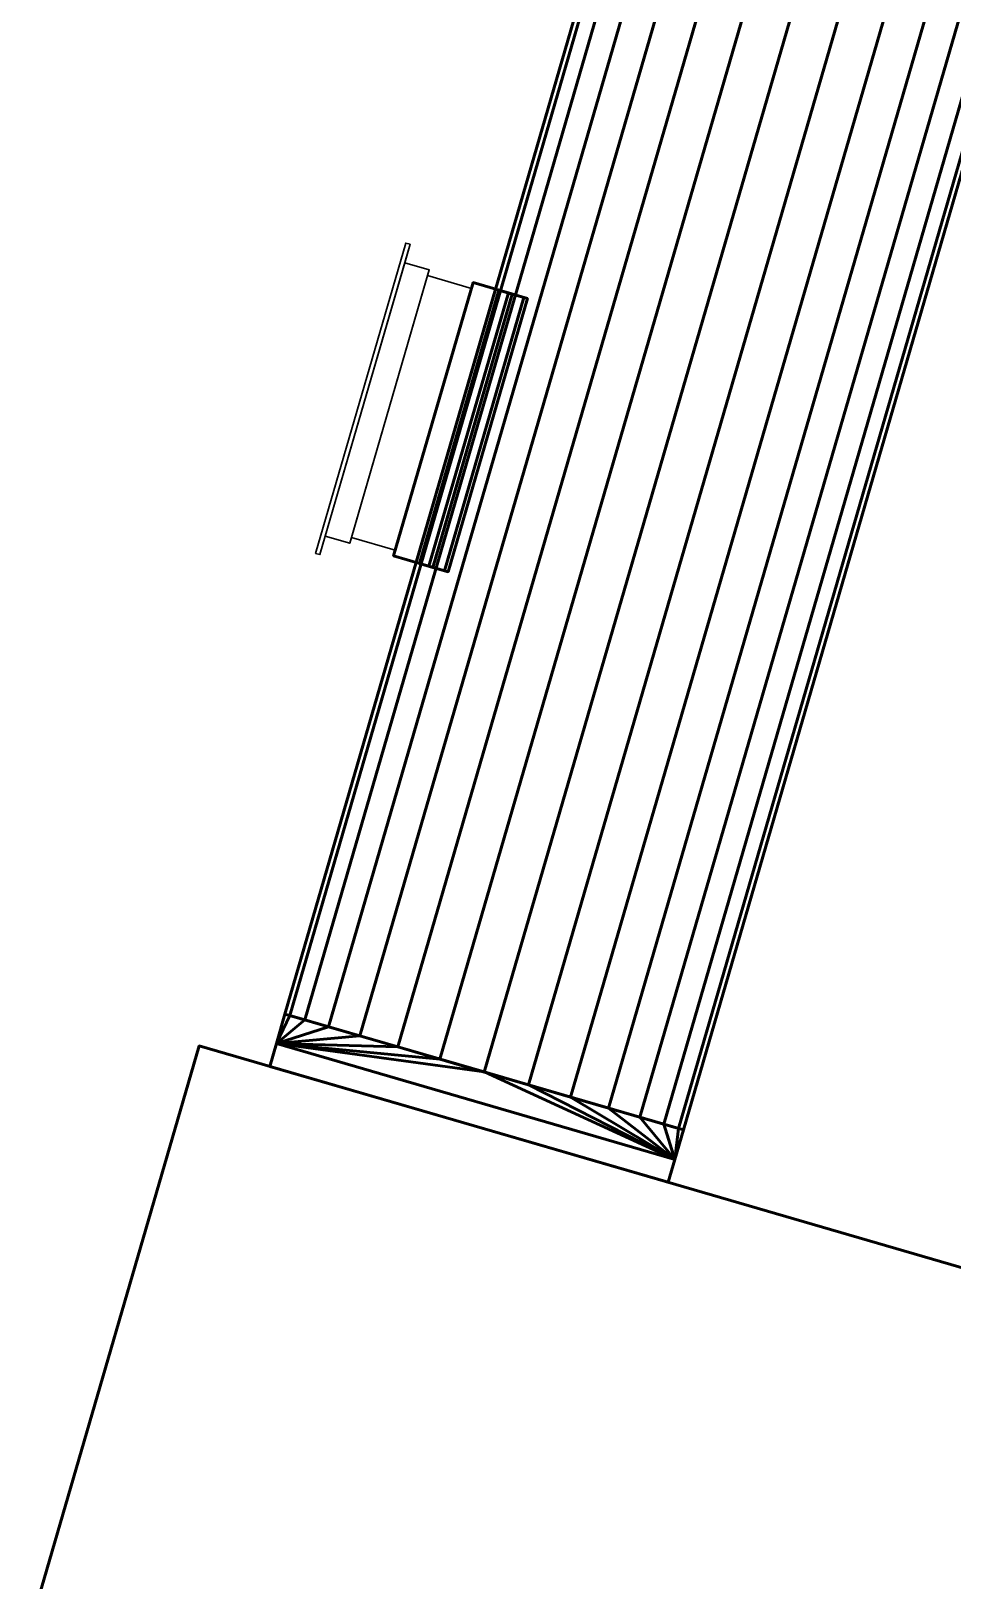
# Model space of a CAD drawing. Header units: inches. Extents: x -1654 to 1344, y -1538 to 36.
# Drawn here: x -1466.5 to -1427.7, y -386.9 to -321.5 of the extents above; entities that cross this region are included whole.
import ezdxf

# ---------------------------------------------------------------- set-up
doc = ezdxf.new("R2010")
doc.units = ezdxf.units.IN
doc.header["$MEASUREMENT"] = 0
doc.linetypes.add('Center', pattern=[1.25, 0.25, -0.1875, 0.625, -0.1875])
for name, color, linetype, lineweight in [('M-EQPT', 2, 'Continuous', 50), ('M-HVAC-CDFF', 3, 'Continuous', 30), ('M-HVAC-CDFF-SA', 3, 'Continuous', 30), ('M-HVAC-DUCT', 1, 'Center', 30), ('M-HVAC-DUCT-SA', 1, 'Continuous', 50)]:
    doc.layers.add(name, color=color, linetype=linetype, lineweight=lineweight)

# ---------------------------------------------------------------- blocks, each defined once
blk = doc.blocks.new('Supply Diffuser - Sidewall - 12 x 8-842531-_3D_')
at = {"layer": 'M-HVAC-CDFF'}
mesh = blk.add_polyface(dxfattribs=at)
corners = [(-5.75, 3, 3.75), (5.75, 3, 3.75), (5.75, 3, -3.75), (-5.75, 3, -3.75)]
mesh.append_faces([[corners[k] for k in face] for face in [(2, 3, 0, 1)]])
mesh = blk.add_polyface(dxfattribs=at)
corners = [(-5.75, 3, 3.75), (-5.75, 3, -3.75), (-5.75, 1.078125, -3.75), (-5.75, 1.078125, 3.75)]
mesh.append_faces([[corners[k] for k in face] for face in [(2, 3, 0, 1)]])
mesh = blk.add_polyface(dxfattribs=at)
corners = [(-5.75, 3, -3.75), (5.75, 3, -3.75), (5.75, 1.078125, -3.75), (-5.75, 1.078125, -3.75)]
mesh.append_faces([[corners[k] for k in face] for face in [(2, 3, 0, 1)]])
mesh = blk.add_polyface(dxfattribs=at)
corners = [(5.75, 3, 3.75), (-5.75, 3, 3.75), (-5.75, 1.078125, 3.75), (5.75, 1.078125, 3.75)]
mesh.append_faces([[corners[k] for k in face] for face in [(2, 3, 0, 1)]])
mesh = blk.add_polyface(dxfattribs=at)
corners = [(5.75, 3, -3.75), (5.75, 3, 3.75), (5.75, 1.078125, 3.75), (5.75, 1.078125, -3.75)]
mesh.append_faces([[corners[k] for k in face] for face in [(2, 3, 0, 1)]])
mesh = blk.add_polyface(dxfattribs=at)
corners = [(-6, 1.078125, 4), (6, 1.078125, 4), (6, 1.078125, -4), (-6, 1.078125, -4), (-5.75, 1.078125, 3.75), (-5.75, 1.078125, -3.75), (5.75, 1.078125, -3.75), (5.75, 1.078125, 3.75)]
mesh.append_faces([[corners[k] for k in face] for face in [(3, 5, 6, 2), (2, 6, 7, 1)]], dxfattribs={"vtx0": -1, "vtx2": -1})
mesh.append_faces([[corners[k] for k in face] for face in [(4, 5, 3, 0), (7, 4, 0, 1)]], dxfattribs={"vtx1": -1, "vtx3": -1})
mesh = blk.add_polyface(dxfattribs=at)
corners = [(-6, 1.078125, 4), (-6, 1.078125, -4), (-6, 0, -4), (-6, 0, 4)]
mesh.append_faces([[corners[k] for k in face] for face in [(2, 3, 0, 1)]])
mesh = blk.add_polyface(dxfattribs=at)
corners = [(-6, 1.078125, -4), (6, 1.078125, -4), (6, 0, -4), (-6, 0, -4)]
mesh.append_faces([[corners[k] for k in face] for face in [(2, 3, 0, 1)]])
mesh = blk.add_polyface(dxfattribs=at)
corners = [(6, 1.078125, 4), (-6, 1.078125, 4), (-6, 0, 4), (6, 0, 4)]
mesh.append_faces([[corners[k] for k in face] for face in [(2, 3, 0, 1)]])
mesh = blk.add_polyface(dxfattribs=at)
corners = [(6, 1.078125, -4), (6, 1.078125, 4), (6, 0, 4), (6, 0, -4)]
mesh.append_faces([[corners[k] for k in face] for face in [(2, 3, 0, 1)]])
mesh = blk.add_polyface(dxfattribs=at)
corners = [(6.8125, 0, 4.8125), (6.8125, 0, -4.8125), (-6.8125, 0, -4.8125), (-6.8125, 0, 4.8125), (-6, 0, 4), (-6, 0, -4), (6, 0, -4), (6, 0, 4)]
mesh.append_faces([[corners[k] for k in face] for face in [(3, 4, 5, 2), (2, 5, 6, 1)]], dxfattribs={"vtx0": -1, "vtx2": -1})
mesh.append_faces([[corners[k] for k in face] for face in [(7, 4, 3, 0), (6, 7, 0, 1)]], dxfattribs={"vtx1": -1, "vtx3": -1})
mesh = blk.add_polyface(dxfattribs=at)
corners = [(-6.8125, -0.1875, 4.8125), (6.8125, -0.1875, 4.8125), (6.8125, 0, 4.8125), (-6.8125, 0, 4.8125)]
mesh.append_faces([[corners[k] for k in face] for face in [(3, 0, 1, 2)]])
mesh = blk.add_polyface(dxfattribs=at)
corners = [(-6.8125, -0.1875, -4.8125), (-6.8125, -0.1875, 4.8125), (-6.8125, 0, 4.8125), (-6.8125, 0, -4.8125)]
mesh.append_faces([[corners[k] for k in face] for face in [(0, 1, 2, 3)]])
mesh = blk.add_polyface(dxfattribs=at)
corners = [(6.8125, -0.1875, -4.8125), (-6.8125, -0.1875, -4.8125), (-6.8125, 0, -4.8125), (6.8125, 0, -4.8125)]
mesh.append_faces([[corners[k] for k in face] for face in [(3, 0, 1, 2)]])
mesh = blk.add_polyface(dxfattribs=at)
corners = [(6.8125, -0.1875, 4.8125), (-6.8125, -0.1875, 4.8125), (-6.8125, -0.1875, -4.8125), (6.8125, -0.1875, -4.8125)]
mesh.append_faces([[corners[k] for k in face] for face in [(3, 0, 1, 2)]])
mesh = blk.add_polyface(dxfattribs=at)
corners = [(6.8125, -0.1875, 4.8125), (6.8125, -0.1875, -4.8125), (6.8125, 0, -4.8125), (6.8125, 0, 4.8125)]
mesh.append_faces([[corners[k] for k in face] for face in [(0, 1, 2, 3)]])
blk = doc.blocks.new('Rectangular Takeoff - Standard-895451-_3D_')
at = {"layer": 'M-HVAC-DUCT', "color": 8, "linetype": 'Continuous', "lineweight": 50}
mesh = blk.add_polyface(dxfattribs=at)
corners = [(-1.391, 6, 4), (-1.391, 6, -4), (-1.391, -6, -4), (-1.391, -6, 4)]
mesh.append_faces([[corners[k] for k in face] for face in [(0, 1, 2, 3)]], dxfattribs={"color": 8})
mesh = blk.add_polyface(dxfattribs=at)
corners = [(-1.391, 6, -4), (-1.391, 6, 4), (1, 6, 4), (1, 6, -4)]
mesh.append_faces([[corners[k] for k in face] for face in [(3, 0, 1, 2)]], dxfattribs={"color": 8})
mesh = blk.add_polyface(dxfattribs=at)
corners = [(-1.391, -6, -4), (-1.391, 6, -4), (1, 6, -4), (1, -6, -4)]
mesh.append_faces([[corners[k] for k in face] for face in [(0, 1, 2, 3)]], dxfattribs={"color": 8})
mesh = blk.add_polyface(dxfattribs=at)
corners = [(1, 6, 4), (-1.391, 6, 4), (-1.391, -6, 4), (1, -6, 4)]
mesh.append_faces([[corners[k] for k in face] for face in [(0, 1, 2, 3)]], dxfattribs={"color": 8})
mesh = blk.add_polyface(dxfattribs=at)
corners = [(1, 6, 4), (1, -6, 4), (1, -6, -4), (1, 6, -4)]
mesh.append_faces([[corners[k] for k in face] for face in [(2, 3, 0, 1)]], dxfattribs={"color": 8})
mesh = blk.add_polyface(dxfattribs=at)
corners = [(-1.391, -6, 4), (-1.391, -6, -4), (1, -6, -4), (1, -6, 4)]
mesh.append_faces([[corners[k] for k in face] for face in [(0, 1, 2, 3)]], dxfattribs={"color": 8})
blk = doc.blocks.new('Heat Pump - Horizontal - Water Source - Heat Pump 5 Ton Horizontal-844844-_3D_')
at = {"layer": 'M-EQPT'}
mesh = blk.add_polyface(dxfattribs=at)
corners = [(-14.998, 13.699, 9.5), (-14.998, 13.699, -9.5), (-32.498, 13.699, -9.5), (-32.498, 13.699, 9.5)]
mesh.append_faces([[corners[k] for k in face] for face in [(3, 0, 1, 2)]])
mesh = blk.add_polyface(dxfattribs=at)
corners = [(-32.498, 13.699, -9.5), (-14.998, 13.699, -9.5), (-14.998, 12.699, -9.5), (-32.498, 12.699, -9.5)]
mesh.append_faces([[corners[k] for k in face] for face in [(0, 1, 2, 3)]])
mesh = blk.add_polyface(dxfattribs=at)
corners = [(-32.498, 13.699, 9.5), (-32.498, 13.699, -9.5), (-32.498, 12.699, -9.5), (-32.498, 12.699, 9.5)]
mesh.append_faces([[corners[k] for k in face] for face in [(3, 0, 1, 2)]])
mesh = blk.add_polyface(dxfattribs=at)
corners = [(-14.998, 13.699, 9.5), (-32.498, 13.699, 9.5), (-32.498, 12.699, 9.5), (-14.998, 12.699, 9.5)]
mesh.append_faces([[corners[k] for k in face] for face in [(0, 1, 2, 3)]])
mesh = blk.add_polyface(dxfattribs=at)
corners = [(-14.998, 13.699, -9.5), (-14.998, 13.699, 9.5), (-14.998, 12.699, 9.5), (-14.998, 12.699, -9.5)]
mesh.append_faces([[corners[k] for k in face] for face in [(3, 0, 1, 2)]])
mesh = blk.add_polyface(dxfattribs=at)
corners = [(35.6, -12.699, 10.65), (35.6, 12.699, 10.65), (-35.6, 12.699, 10.65), (-35.6, -12.699, 10.65)]
mesh.append_faces([[corners[k] for k in face] for face in [(3, 0, 1, 2)]])
mesh = blk.add_polyface(dxfattribs=at)
corners = [(35.6, -12.699, -10.65), (-35.6, -12.699, -10.65), (-35.6, 12.699, -10.65), (35.6, 12.699, -10.65)]
mesh.append_faces([[corners[k] for k in face] for face in [(2, 3, 0, 1)]])
mesh = blk.add_polyface(dxfattribs=at)
corners = [(-35.6, 12.699, 10.65), (35.6, 12.699, 10.65), (35.6, 12.699, -10.65), (-35.6, 12.699, -10.65)]
mesh.append_faces([[corners[k] for k in face] for face in [(0, 1, 2, 3)]])
mesh = blk.add_polyface(dxfattribs=at)
corners = [(-35.6, -12.699, 10.65), (-35.6, 12.699, 10.65), (-35.6, 12.699, -10.65), (-35.6, -12.699, -10.65)]
mesh.append_faces([[corners[k] for k in face] for face in [(0, 1, 2, 3)]])
mesh = blk.add_polyface(dxfattribs=at)
corners = [(-14.998, 12.699, 9.5), (-32.498, 12.699, 9.5), (-32.498, 12.699, -9.5), (-14.998, 12.699, -9.5)]
mesh.append_faces([[corners[k] for k in face] for face in [(2, 3, 0, 1)]])
blk = doc.blocks.new('Rectangular to Round Transition - Angle - 60 Degree-894057-_3D_')
at = {"layer": 'M-HVAC-DUCT', "color": 8, "linetype": 'Continuous', "lineweight": 50}
mesh = blk.add_polyface(dxfattribs=at)
corners = [(0, -8.75, 9.5), (0, 8.75, 9.5), (0, 8.75, -9.5), (0, -8.75, -9.5)]
mesh.append_faces([[corners[k] for k in face] for face in [(0, 1, 2, 3)]], dxfattribs={"color": 8})
mesh = blk.add_polyface(dxfattribs=at)
corners = [(0, -8.75, -9.5), (0, 8.75, -9.5), (1.299, 0, -8.75)]
mesh.append_faces([[corners[k] for k in face] for face in [(0, 1, 2)]], dxfattribs={"color": 8})
mesh = blk.add_polyface(dxfattribs=at)
corners = [(1.299, 8.75), (1.299, 8.531, -1.947), (1.299, 7.883, -3.796), (1.299, 6.841, -5.456), (1.299, 5.456, -6.841), (1.299, 3.796, -7.883), (1.299, 1.947, -8.531), (1.299, 0, -8.75), (0, 8.75, -9.5), (0, 8.75, -9.5), (0, 8.75, -9.5), (0, 8.75, -9.5), (0, 8.75, -9.5), (0, 8.75, -9.5), (0, 8.75, -9.5), (0, 8.75, -9.5), (0, 8.75, -9.5), (0, 8.75, -9.5)]
mesh.append_faces([[corners[k] for k in face] for face in [(7, 9, 6), (10, 5, 6), (11, 4, 5), (12, 3, 4), (2, 3, 14), (15, 1, 2), (16, 0, 1)]], dxfattribs={"color": 8})
mesh = blk.add_polyface(dxfattribs=at)
corners = [(0, 8.75, -9.5), (0, 8.75, 9.5), (1.299, 8.75)]
mesh.append_faces([[corners[k] for k in face] for face in [(0, 1, 2)]], dxfattribs={"color": 8})
mesh = blk.add_polyface(dxfattribs=at)
corners = [(1.299, 0, 8.75), (1.299, 1.947, 8.531), (1.299, 3.796, 7.883), (1.299, 5.456, 6.841), (1.299, 6.841, 5.456), (1.299, 7.883, 3.796), (1.299, 8.531, 1.947), (1.299, 8.75), (0, 8.75, 9.5), (0, 8.75, 9.5), (0, 8.75, 9.5), (0, 8.75, 9.5), (0, 8.75, 9.5), (0, 8.75, 9.5), (0, 8.75, 9.5), (0, 8.75, 9.5), (0, 8.75, 9.5), (0, 8.75, 9.5)]
mesh.append_faces([[corners[k] for k in face] for face in [(7, 9, 6), (10, 5, 6), (11, 4, 5), (12, 3, 4), (2, 3, 14), (15, 1, 2), (16, 0, 1)]], dxfattribs={"color": 8})
mesh = blk.add_polyface(dxfattribs=at)
corners = [(0, 8.75, 9.5), (0, -8.75, 9.5), (1.299, 0, 8.75)]
mesh.append_faces([[corners[k] for k in face] for face in [(0, 1, 2)]], dxfattribs={"color": 8})
mesh = blk.add_polyface(dxfattribs=at)
corners = [(1.299, 0, 8.75), (1.299, -1.947, 8.531), (1.299, -3.796, 7.883), (1.299, -5.456, 6.841), (1.299, -6.841, 5.456), (1.299, -7.883, 3.796), (1.299, -8.531, 1.947), (1.299, -8.75), (1.299, -8.531, -1.947), (1.299, -7.883, -3.796), (1.299, -6.841, -5.456), (1.299, -5.456, -6.841), (1.299, -3.796, -7.883), (1.299, -1.947, -8.531), (1.299, 0, -8.75), (1.299, 1.947, -8.531), (1.299, 3.796, -7.883), (1.299, 5.456, -6.841), (1.299, 6.841, -5.456), (1.299, 7.883, -3.796), (1.299, 8.531, -1.947), (1.299, 8.75), (1.299, 8.531, 1.947), (1.299, 7.883, 3.796), (1.299, 6.841, 5.456), (1.299, 5.456, 6.841), (1.299, 3.796, 7.883), (1.299, 1.947, 8.531)]
mesh.append_faces([[corners[k] for k in face] for face in [(22, 20, 21)]], dxfattribs={"vtx0": -1, "color": 8})
mesh.append_faces([[corners[k] for k in face] for face in [(26, 16, 24, 25), (19, 23, 18), (17, 24, 16)]], dxfattribs={"vtx0": -1, "vtx1": -1, "color": 8})
mesh.append_faces([[corners[k] for k in face] for face in [(11, 2, 3, 10), (4, 8, 9)]], dxfattribs={"vtx0": -1, "vtx2": -1, "color": 8})
mesh.append_faces([[corners[k] for k in face] for face in [(7, 8, 6)]], dxfattribs={"vtx1": -1, "color": 8})
mesh.append_faces([[corners[k] for k in face] for face in [(5, 6, 8, 4)]], dxfattribs={"vtx1": -1, "vtx2": -1, "color": 8})
mesh.append_faces([[corners[k] for k in face] for face in [(26, 27, 14, 16)]], dxfattribs={"vtx1": -1, "vtx2": -1, "vtx3": -1, "color": 8})
mesh.append_faces([[corners[k] for k in face] for face in [(3, 4, 9, 10), (27, 0, 13, 14), (23, 24, 17, 18), (22, 23, 19, 20)]], dxfattribs={"vtx1": -1, "vtx3": -1, "color": 8})
mesh.append_faces([[corners[k] for k in face] for face in [(14, 15, 16)]], dxfattribs={"vtx2": -1, "color": 8})
mesh.append_faces([[corners[k] for k in face] for face in [(0, 1, 2, 13), (11, 12, 13, 2)]], dxfattribs={"vtx2": -1, "vtx3": -1, "color": 8})
mesh = blk.add_polyface(dxfattribs=at)
corners = [(1.299, -8.75), (1.299, -8.531, 1.947), (1.299, -7.883, 3.796), (1.299, -6.841, 5.456), (1.299, -5.456, 6.841), (1.299, -3.796, 7.883), (1.299, -1.947, 8.531), (1.299, 0, 8.75), (0, -8.75, 9.5), (0, -8.75, 9.5), (0, -8.75, 9.5), (0, -8.75, 9.5), (0, -8.75, 9.5), (0, -8.75, 9.5), (0, -8.75, 9.5), (0, -8.75, 9.5), (0, -8.75, 9.5), (0, -8.75, 9.5)]
mesh.append_faces([[corners[k] for k in face] for face in [(7, 9, 6), (10, 5, 6), (11, 4, 5), (12, 3, 4), (2, 3, 14), (15, 1, 2), (16, 0, 1)]], dxfattribs={"color": 8})
mesh = blk.add_polyface(dxfattribs=at)
corners = [(1.299, 0, -8.75), (1.299, -1.947, -8.531), (1.299, -3.796, -7.883), (1.299, -5.456, -6.841), (1.299, -6.841, -5.456), (1.299, -7.883, -3.796), (1.299, -8.531, -1.947), (1.299, -8.75), (0, -8.75, -9.5), (0, -8.75, -9.5), (0, -8.75, -9.5), (0, -8.75, -9.5), (0, -8.75, -9.5), (0, -8.75, -9.5), (0, -8.75, -9.5), (0, -8.75, -9.5), (0, -8.75, -9.5), (0, -8.75, -9.5)]
mesh.append_faces([[corners[k] for k in face] for face in [(7, 9, 6), (10, 5, 6), (11, 4, 5), (12, 3, 4), (2, 3, 14), (15, 1, 2), (16, 0, 1)]], dxfattribs={"color": 8})
mesh = blk.add_polyface(dxfattribs=at)
corners = [(0, -8.75, 9.5), (0, -8.75, -9.5), (1.299, -8.75)]
mesh.append_faces([[corners[k] for k in face] for face in [(0, 1, 2)]], dxfattribs={"color": 8})

msp = doc.modelspace()

# ---------------------------------------------------------------- linework, layer by layer
at = {"layer": 'M-HVAC-DUCT', "color": 5}
msp.add_line((-1396.993, -191.914, 1356), (-1447.437, -365.431, 1356), dxfattribs=at)
msp.add_line((-1396.993, -191.914, 1356), (-1447.437, -365.431, 1356), dxfattribs=at)

# ---------------------------------------------------------------- block references
at = {"layer": 'M-EQPT', "rotation": 343.7901312840834}
msp.add_blockref('Heat Pump - Horizontal - Water Source - Heat Pump 5 Ton Horizontal-844844-_3D_', (-1428.82, -386.462, 1356), dxfattribs=at)
at = {"layer": 'M-HVAC-CDFF-SA', "rotation": 253.7901312840831}
msp.add_blockref('Supply Diffuser - Sidewall - 12 x 8-842531-_3D_', (-1452.465, -337.079, 1355.5), dxfattribs=at)
at = {"layer": 'M-HVAC-DUCT-SA', "color": 8, "extrusion": (0, 0, -1), "rotation": 16.20986871591659}
msp.add_blockref('Rectangular Takeoff - Standard-895451-_3D_', (1448.624, -338.195, -1355.5), dxfattribs=at)
at = {"layer": 'M-HVAC-DUCT-SA', "color": 8, "rotation": 73.79013128408342}
msp.add_blockref('Rectangular to Round Transition - Angle - 60 Degree-894057-_3D_', (-1447.799, -366.678, 1356), dxfattribs=at)

# ---------------------------------------------------------------- meshes
at = {"layer": 'M-HVAC-DUCT-SA', "color": 8}
mesh = msp.add_polyface(dxfattribs=at)
corners = [(-1396.993, -191.914, 1364.75), (-1398.863, -191.37, 1364.531), (-1400.638, -190.854, 1363.883), (-1402.232, -190.391, 1362.841), (-1403.562, -190.004, 1361.456), (-1404.563, -189.713, 1359.796), (-1405.184, -189.532, 1357.947), (-1405.395, -189.471, 1356), (-1455.839, -362.988, 1356), (-1455.628, -363.05, 1357.947), (-1455.007, -363.23, 1359.796), (-1454.006, -363.521, 1361.456), (-1452.675, -363.908, 1362.841), (-1451.082, -364.371, 1363.883), (-1449.306, -364.887, 1364.531), (-1447.437, -365.431, 1364.75)]
mesh.append_faces([[corners[k] for k in face] for face in [(9, 10, 5, 6), (10, 11, 4, 5), (3, 4, 11, 12), (12, 13, 2, 3), (13, 14, 1, 2)]], dxfattribs={"vtx1": -1, "vtx3": -1, "color": 8})
mesh.append_faces([[corners[k] for k in face] for face in [(7, 8, 9, 6)]], dxfattribs={"vtx2": -1, "color": 8})
mesh.append_faces([[corners[k] for k in face] for face in [(14, 15, 0, 1)]], dxfattribs={"vtx3": -1, "color": 8})
mesh = msp.add_polyface(dxfattribs=at)
corners = [(-1405.395, -189.471, 1356), (-1405.184, -189.532, 1354.053), (-1404.563, -189.713, 1352.204), (-1403.562, -190.004, 1350.544), (-1402.232, -190.391, 1349.159), (-1400.638, -190.854, 1348.117), (-1398.863, -191.37, 1347.469), (-1396.993, -191.914, 1347.25), (-1447.437, -365.431, 1347.25), (-1449.306, -364.887, 1347.469), (-1451.082, -364.371, 1348.117), (-1452.675, -363.908, 1349.159), (-1454.006, -363.521, 1350.544), (-1455.007, -363.23, 1352.204), (-1455.628, -363.05, 1354.053), (-1455.839, -362.988, 1356)]
mesh.append_faces([[corners[k] for k in face] for face in [(8, 9, 6, 7)]], dxfattribs={"vtx1": -1, "color": 8})
mesh.append_faces([[corners[k] for k in face] for face in [(9, 10, 5, 6), (10, 11, 4, 5), (3, 4, 11, 12), (12, 13, 2, 3), (13, 14, 1, 2)]], dxfattribs={"vtx1": -1, "vtx3": -1, "color": 8})
mesh.append_faces([[corners[k] for k in face] for face in [(14, 15, 0, 1)]], dxfattribs={"vtx3": -1, "color": 8})
mesh = msp.add_polyface(dxfattribs=at)
corners = [(-1388.591, -194.356, 1356), (-1388.801, -194.295, 1357.947), (-1389.423, -194.114, 1359.796), (-1390.424, -193.823, 1361.456), (-1391.754, -193.437, 1362.841), (-1393.347, -192.974, 1363.883), (-1395.123, -192.457, 1364.531), (-1396.993, -191.914, 1364.75), (-1447.437, -365.431, 1364.75), (-1445.567, -365.975, 1364.531), (-1443.791, -366.491, 1363.883), (-1442.198, -366.954, 1362.841), (-1440.868, -367.341, 1361.456), (-1439.867, -367.632, 1359.796), (-1439.245, -367.812, 1357.947), (-1439.035, -367.874, 1356)]
mesh.append_faces([[corners[k] for k in face] for face in [(8, 9, 6, 7)]], dxfattribs={"vtx1": -1, "color": 8})
mesh.append_faces([[corners[k] for k in face] for face in [(9, 10, 5, 6), (10, 11, 4, 5), (3, 4, 11, 12), (12, 13, 2, 3), (13, 14, 1, 2)]], dxfattribs={"vtx1": -1, "vtx3": -1, "color": 8})
mesh.append_faces([[corners[k] for k in face] for face in [(14, 15, 0, 1)]], dxfattribs={"vtx3": -1, "color": 8})
mesh = msp.add_polyface(dxfattribs=at)
corners = [(-1396.993, -191.914, 1347.25), (-1395.123, -192.457, 1347.469), (-1393.347, -192.974, 1348.117), (-1391.754, -193.437, 1349.159), (-1390.424, -193.823, 1350.544), (-1389.423, -194.114, 1352.204), (-1388.801, -194.295, 1354.053), (-1388.591, -194.356, 1356), (-1439.035, -367.874, 1356), (-1439.245, -367.812, 1354.053), (-1439.867, -367.632, 1352.204), (-1440.868, -367.341, 1350.544), (-1442.198, -366.954, 1349.159), (-1443.791, -366.491, 1348.117), (-1445.567, -365.975, 1347.469), (-1447.437, -365.431, 1347.25)]
mesh.append_faces([[corners[k] for k in face] for face in [(8, 9, 6, 7)]], dxfattribs={"vtx1": -1, "color": 8})
mesh.append_faces([[corners[k] for k in face] for face in [(9, 10, 5, 6), (10, 11, 4, 5), (3, 4, 11, 12), (12, 13, 2, 3), (13, 14, 1, 2)]], dxfattribs={"vtx1": -1, "vtx3": -1, "color": 8})
mesh.append_faces([[corners[k] for k in face] for face in [(14, 15, 0, 1)]], dxfattribs={"vtx3": -1, "color": 8})
mesh = msp.add_polyface(dxfattribs=at)
corners = [(-1446.956, -332.432, 1356), (-1450.306, -343.955, 1356), (-1450.128, -344.006, 1357.788), (-1449.604, -344.159, 1359.5), (-1446.254, -332.636, 1359.5), (-1446.778, -332.483, 1357.788)]
mesh.append_faces([[corners[k] for k in face] for face in [(5, 0, 1, 2), (2, 3, 4, 5)]], dxfattribs={"vtx3": -1, "color": 8})
mesh = msp.add_polyface(dxfattribs=at)
corners = [(-1450.306, -343.955, 1356), (-1446.956, -332.432, 1356), (-1446.82, -332.471, 1354.433), (-1446.417, -332.588, 1352.917), (-1445.759, -332.78, 1351.5), (-1449.109, -344.302, 1351.5), (-1449.767, -344.111, 1352.917), (-1450.17, -343.994, 1354.433)]
mesh.append_faces([[corners[k] for k in face] for face in [(5, 6, 3, 4)]], dxfattribs={"vtx1": -1, "color": 8})
mesh.append_faces([[corners[k] for k in face] for face in [(2, 3, 6, 7)]], dxfattribs={"vtx1": -1, "vtx3": -1, "color": 8})
mesh.append_faces([[corners[k] for k in face] for face in [(7, 0, 1, 2)]], dxfattribs={"vtx3": -1, "color": 8})
mesh = msp.add_polyface(dxfattribs=at)
corners = [(-1445.614, -332.822, 1359.5), (-1445.614, -332.822, 1351.5), (-1445.759, -332.78, 1351.5), (-1446.417, -332.588, 1352.917), (-1446.82, -332.471, 1354.433), (-1446.956, -332.432, 1356), (-1446.778, -332.483, 1357.788), (-1446.254, -332.636, 1359.5)]
mesh.append_faces([[corners[k] for k in face] for face in [(0, 1, 4, 5)]], dxfattribs={"vtx1": -1, "vtx3": -1, "color": 8})
mesh.append_faces([[corners[k] for k in face] for face in [(6, 7, 0, 5)]], dxfattribs={"vtx2": -1, "color": 8})
mesh.append_faces([[corners[k] for k in face] for face in [(1, 2, 3, 4)]], dxfattribs={"vtx3": -1, "color": 8})
mesh = msp.add_polyface(dxfattribs=at)
corners = [(-1448.963, -344.345, 1359.5), (-1445.614, -332.822, 1359.5), (-1446.254, -332.636, 1359.5), (-1449.604, -344.159, 1359.5)]
mesh.append_faces([[corners[k] for k in face] for face in [(3, 0, 1, 2)]], dxfattribs={"color": 8})
mesh = msp.add_polyface(dxfattribs=at)
corners = [(-1445.614, -332.822, 1351.5), (-1448.963, -344.345, 1351.5), (-1449.109, -344.302, 1351.5), (-1445.759, -332.78, 1351.5)]
mesh.append_faces([[corners[k] for k in face] for face in [(3, 0, 1, 2)]], dxfattribs={"color": 8})
mesh = msp.add_polyface(dxfattribs=at)
corners = [(-1445.614, -332.822, 1351.5), (-1445.614, -332.822, 1359.5), (-1448.963, -344.345, 1359.5), (-1448.963, -344.345, 1351.5)]
mesh.append_faces([[corners[k] for k in face] for face in [(0, 1, 2, 3)]], dxfattribs={"color": 8})
mesh = msp.add_polyface(dxfattribs=at)
corners = [(-1448.963, -344.345, 1351.5), (-1448.963, -344.345, 1359.5), (-1449.604, -344.159, 1359.5), (-1450.128, -344.006, 1357.788), (-1450.306, -343.955, 1356), (-1450.17, -343.994, 1354.433), (-1449.767, -344.111, 1352.917), (-1449.109, -344.302, 1351.5)]
mesh.append_faces([[corners[k] for k in face] for face in [(5, 0, 1, 4)]], dxfattribs={"vtx0": -1, "vtx2": -1, "color": 8})
mesh.append_faces([[corners[k] for k in face] for face in [(6, 7, 0, 5)]], dxfattribs={"vtx2": -1, "color": 8})
mesh.append_faces([[corners[k] for k in face] for face in [(1, 2, 3, 4)]], dxfattribs={"vtx3": -1, "color": 8})
mesh = msp.add_polyface(dxfattribs=at)
corners = [(-1455.839, -362.988, 1356), (-1455.628, -363.05, 1354.053), (-1455.007, -363.23, 1352.204), (-1454.006, -363.521, 1350.544), (-1452.675, -363.908, 1349.159), (-1451.082, -364.371, 1348.117), (-1449.306, -364.887, 1347.469), (-1447.437, -365.431, 1347.25), (-1445.567, -365.975, 1347.469), (-1443.791, -366.491, 1348.117), (-1442.198, -366.954, 1349.159), (-1440.868, -367.341, 1350.544), (-1439.867, -367.632, 1352.204), (-1439.245, -367.812, 1354.053), (-1439.035, -367.874, 1356), (-1439.245, -367.812, 1357.947), (-1439.867, -367.632, 1359.796), (-1440.868, -367.341, 1361.456), (-1442.198, -366.954, 1362.841), (-1443.791, -366.491, 1363.883), (-1445.567, -365.975, 1364.531), (-1447.437, -365.431, 1364.75), (-1449.306, -364.887, 1364.531), (-1451.082, -364.371, 1363.883), (-1452.675, -363.908, 1362.841), (-1454.006, -363.521, 1361.456), (-1455.007, -363.23, 1359.796), (-1455.628, -363.05, 1357.947)]
mesh.append_faces([[corners[k] for k in face] for face in [(8, 5, 6, 7)]], dxfattribs={"vtx0": -1, "color": 8})
mesh.append_faces([[corners[k] for k in face] for face in [(23, 0, 5, 9)]], dxfattribs={"vtx0": -1, "vtx1": -1, "vtx2": -1, "vtx3": -1, "color": 8})
mesh.append_faces([[corners[k] for k in face] for face in [(0, 23, 24, 27), (20, 14, 15), (5, 8, 9)]], dxfattribs={"vtx0": -1, "vtx2": -1, "color": 8})
mesh.append_faces([[corners[k] for k in face] for face in [(20, 22, 23, 14)]], dxfattribs={"vtx0": -1, "vtx2": -1, "vtx3": -1, "color": 8})
mesh.append_faces([[corners[k] for k in face] for face in [(10, 12, 13, 14)]], dxfattribs={"vtx0": -1, "vtx3": -1, "color": 8})
mesh.append_faces([[corners[k] for k in face] for face in [(11, 12, 10)]], dxfattribs={"vtx1": -1, "color": 8})
mesh.append_faces([[corners[k] for k in face] for face in [(9, 10, 14, 23)]], dxfattribs={"vtx1": -1, "vtx2": -1, "vtx3": -1, "color": 8})
mesh.append_faces([[corners[k] for k in face] for face in [(4, 5, 0, 1)]], dxfattribs={"vtx1": -1, "vtx3": -1, "color": 8})
mesh.append_faces([[corners[k] for k in face] for face in [(25, 26, 27, 24), (18, 19, 20, 17), (20, 21, 22)]], dxfattribs={"vtx2": -1, "color": 8})
mesh.append_faces([[corners[k] for k in face] for face in [(15, 16, 17, 20)]], dxfattribs={"vtx2": -1, "vtx3": -1, "color": 8})
mesh.append_faces([[corners[k] for k in face] for face in [(1, 2, 3, 4)]], dxfattribs={"vtx3": -1, "color": 8})

doc.saveas('drawing.dxf')
